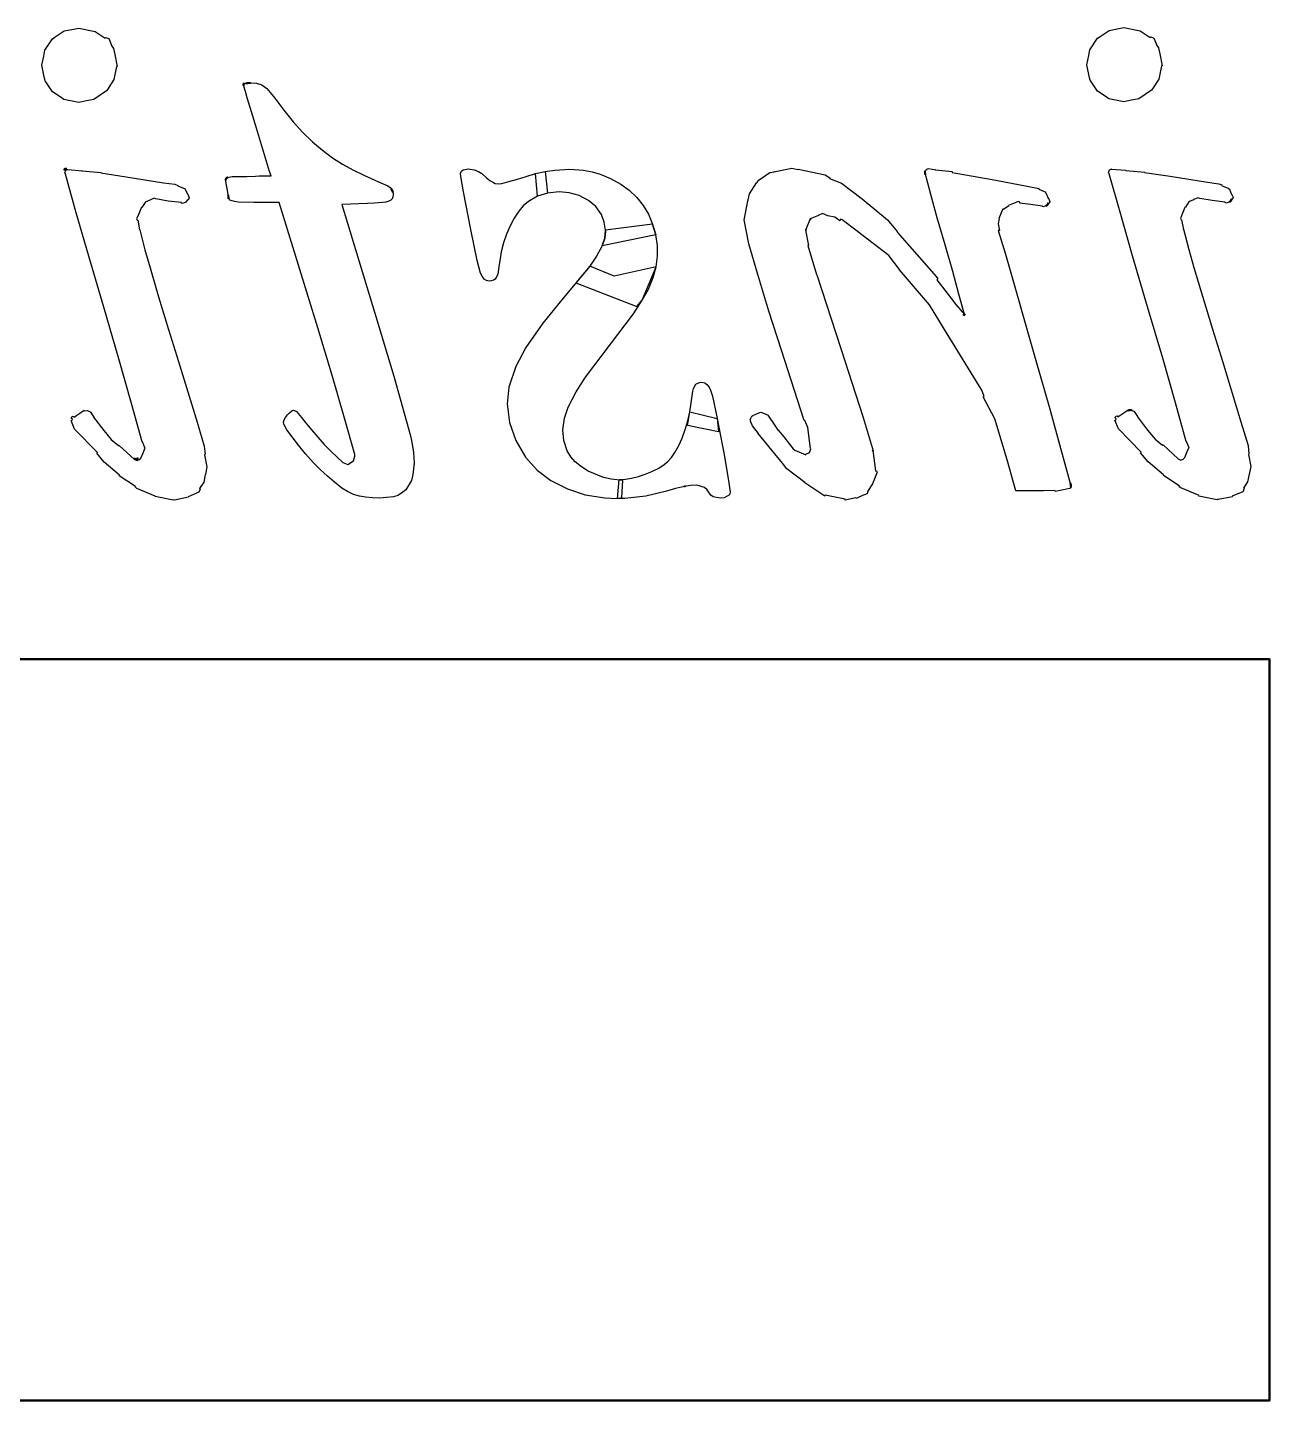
# Model space of a CAD drawing. Header units: millimetres. Extents: x -570 to 1662, y -720 to 838.
# Drawn here: x 819.23 to 826.36, y 788.19 to 796.08 of the extents above; entities that cross this region are included whole.
import ezdxf

# ---------------------------------------------------------------- set-up
doc = ezdxf.new("R2010")
doc.units = ezdxf.units.MM
doc.layers.add('BottomOverlay', color=54, linetype='Continuous')

msp = doc.modelspace()

# ---------------------------------------------------------------- linework, layer by layer
at = {"layer": 'BottomOverlay'}
for p, q in [((819.3838, 796.0168), (819.4409, 796.055)), ((819.4409, 796.055), (819.4959, 796.0659)), ((819.4959, 796.066), (819.5241, 796.0716)), ((819.4959, 796.0659), (819.4959, 796.066)), ((819.5241, 796.0716), (819.618, 796.053)), ((819.618, 796.053), (819.6238, 796.0491)), ((819.6224, 796.0459), (819.6239, 796.0492)), ((819.6238, 796.0491), (819.6224, 796.046)), ((819.6224, 796.046), (819.6224, 796.0459)), ((819.6239, 796.0492), (819.6758, 796.0145)), ((825.381, 796.0204), (825.4381, 796.0585)), ((825.4381, 796.0585), (825.4931, 796.0695)), ((825.4931, 796.0696), (825.5213, 796.0752)), ((825.4931, 796.0695), (825.4931, 796.0696)), ((825.5213, 796.0752), (825.6152, 796.0565)), ((825.6152, 796.0565), (825.621, 796.0527)), ((825.6196, 796.0495), (825.6211, 796.0528)), ((825.621, 796.0527), (825.6196, 796.0495)), ((825.6196, 796.0495), (825.6196, 796.0495)), ((825.6211, 796.0528), (825.673, 796.0181)), ((819.33, 795.9442), (819.3743, 796.0105)), ((819.3743, 796.0105), (819.3836, 796.0167)), ((819.3836, 796.0167), (819.3838, 796.0168)), ((819.6758, 796.0145), (819.6788, 796.0184)), ((819.6788, 796.0184), (819.6964, 796.0111)), ((819.6964, 796.0111), (819.7117, 795.9741)), ((819.7117, 795.9741), (819.7106, 795.9734)), ((819.7106, 795.9734), (819.7108, 795.9736)), ((819.7108, 795.9736), (819.7236, 795.9544)), ((825.3272, 795.9478), (825.3715, 796.0141)), ((825.3715, 796.0141), (825.3808, 796.0203)), ((825.3808, 796.0203), (825.381, 796.0204)), ((825.673, 796.0181), (825.676, 796.0219)), ((825.676, 796.0219), (825.6936, 796.0146)), ((825.6936, 796.0146), (825.7089, 795.9777)), ((825.7089, 795.9777), (825.7078, 795.9769)), ((825.7078, 795.9769), (825.708, 795.9771)), ((825.708, 795.9771), (825.7208, 795.9579)), ((825.7208, 795.9579), (825.7276, 795.9239)), ((819.3129, 795.858), (819.3233, 795.9105)), ((819.3233, 795.9105), (819.3234, 795.9108)), ((819.3234, 795.9108), (819.33, 795.9442)), ((819.7236, 795.9544), (819.7304, 795.9203)), ((819.7304, 795.9203), (819.7304, 795.9203)), ((819.7304, 795.9203), (819.7304, 795.9203)), ((819.7304, 795.9203), (819.7443, 795.8505)), ((825.3101, 795.8616), (825.3205, 795.9141)), ((825.3205, 795.9141), (825.3206, 795.9143)), ((825.3206, 795.9143), (825.3272, 795.9478)), ((825.7276, 795.9239), (825.7276, 795.9239)), ((825.7276, 795.9239), (825.7276, 795.9239)), ((825.7276, 795.9239), (825.7415, 795.8541)), ((819.3278, 795.7831), (819.3129, 795.858)), ((819.7406, 795.8506), (819.7258, 795.7759)), ((819.7443, 795.8505), (819.7406, 795.8506)), ((825.325, 795.7867), (825.3101, 795.8616)), ((825.7378, 795.8541), (825.723, 795.7794)), ((825.7415, 795.8541), (825.7378, 795.8541)), ((819.3281, 795.7834), (819.3278, 795.7831)), ((819.3309, 795.7694), (819.3281, 795.7834)), ((819.3729, 795.7064), (819.3309, 795.7694)), ((819.7258, 795.7759), (819.6883, 795.7197)), ((820.4694, 795.7497), (820.4868, 795.7552)), ((820.4703, 795.7435), (820.4694, 795.7497)), ((820.4809, 795.7079), (820.4703, 795.7435)), ((820.4868, 795.7552), (820.5176, 795.7572)), ((820.5176, 795.7572), (820.5444, 795.7559)), ((820.5444, 795.7559), (820.5746, 795.7461)), ((820.5746, 795.7461), (820.603, 795.7257)), ((820.603, 795.7257), (820.6332, 795.6913)), ((825.3253, 795.787), (825.325, 795.7867)), ((825.328, 795.7729), (825.3253, 795.787)), ((825.3701, 795.71), (825.328, 795.7729)), ((825.6857, 795.7231), (825.6799, 795.7145)), ((825.723, 795.7794), (825.6855, 795.7233)), ((825.6855, 795.7233), (825.6857, 795.7231)), ((819.4175, 795.6766), (819.3729, 795.7064)), ((819.4176, 795.6764), (819.4175, 795.6766)), ((819.4388, 795.6623), (819.4176, 795.6764)), ((819.5244, 795.6453), (819.4388, 795.6623)), ((819.5599, 795.6523), (819.5244, 795.6453)), ((819.6099, 795.6623), (819.5599, 795.6523)), ((819.5599, 795.6523), (819.5599, 795.6523)), ((819.6827, 795.711), (819.6099, 795.6623)), ((819.6885, 795.7195), (819.6827, 795.711)), ((819.6883, 795.7197), (819.6885, 795.7195)), ((820.4915, 795.6722), (820.4809, 795.7079)), ((820.5158, 795.5915), (820.4915, 795.6722)), ((820.6332, 795.6913), (820.649, 795.67)), ((820.649, 795.67), (820.7006, 795.6006)), ((825.4147, 795.6802), (825.3701, 795.71)), ((825.4148, 795.68), (825.4147, 795.6802)), ((825.436, 795.6659), (825.4148, 795.68)), ((825.5216, 795.6488), (825.436, 795.6659)), ((825.5571, 795.6559), (825.5216, 795.6488)), ((825.6071, 795.6658), (825.5571, 795.6559)), ((825.5571, 795.6559), (825.5571, 795.6559)), ((825.6799, 795.7145), (825.6071, 795.6658)), ((820.5446, 795.4972), (820.5158, 795.5915)), ((820.7006, 795.6006), (820.7555, 795.5335)), ((820.5734, 795.4023), (820.5446, 795.4972)), ((820.7555, 795.5335), (820.8086, 795.4751)), ((820.8086, 795.4751), (820.8663, 795.4188)), ((820.8663, 795.4188), (820.9226, 795.3705)), ((820.6181, 795.2485), (820.5734, 795.4023)), ((820.9226, 795.3705), (820.9807, 795.3268)), ((819.4438, 795.2421), (819.4473, 795.2506)), ((819.4473, 795.2506), (819.4475, 795.2506)), ((819.4475, 795.2506), (819.4499, 795.2564)), ((819.4499, 795.2564), (819.4587, 795.26)), ((819.4587, 795.26), (819.4595, 795.2597)), ((819.4595, 795.2597), (819.4594, 795.259)), ((819.4594, 795.259), (819.4614, 795.2591)), ((819.4614, 795.2591), (819.5437, 795.2527)), ((819.5437, 795.2527), (819.5419, 795.2525)), ((819.5419, 795.2525), (819.5431, 795.2525)), ((819.5431, 795.2525), (819.6517, 795.2418)), ((820.6285, 795.2237), (820.6181, 795.2485)), ((820.9807, 795.3268), (821.0383, 795.2897)), ((821.0383, 795.2897), (821.0979, 795.2579)), ((821.0979, 795.2579), (821.1603, 795.2282)), ((821.7158, 795.2378), (821.7199, 795.2505)), ((821.7199, 795.2505), (821.7307, 795.2584)), ((821.7307, 795.2584), (821.7587, 795.2629)), ((821.7587, 795.2629), (821.7944, 795.2571)), ((821.7944, 795.2571), (821.818, 795.2482)), ((821.818, 795.2482), (821.8381, 795.2362)), ((822.1455, 795.2367), (822.2009, 795.2489)), ((822.1455, 795.2367), (822.2009, 795.2489)), ((822.2009, 795.2489), (822.2567, 795.2569)), ((822.2009, 795.2489), (822.2009, 795.2489)), ((822.2009, 795.2489), (822.2147, 795.1249)), ((822.2567, 795.2569), (822.3138, 795.2607)), ((822.3138, 795.2607), (822.3342, 795.261)), ((822.3342, 795.261), (822.3678, 795.2602)), ((822.3678, 795.2602), (822.4217, 795.2554)), ((822.4217, 795.2554), (822.4697, 795.2466)), ((823.5138, 795.247), (823.6162, 795.2674)), ((823.6162, 795.2674), (823.6514, 795.2604)), ((823.6514, 795.2604), (823.6522, 795.261)), ((823.6522, 795.261), (823.8086, 795.2299)), ((824.3793, 795.2468), (824.3833, 795.2565)), ((824.3833, 795.2565), (824.3926, 795.2604)), ((824.3926, 795.2604), (824.3928, 795.2647)), ((824.3928, 795.2647), (824.4015, 795.2665)), ((824.4015, 795.2665), (824.4427, 795.2583)), ((824.4427, 795.2583), (824.4419, 795.2575)), ((824.4419, 795.2575), (824.5371, 795.2481)), ((824.5371, 795.2481), (824.5366, 795.2434)), ((825.4344, 795.2447), (825.4379, 795.2531)), ((825.4379, 795.2531), (825.4381, 795.2531)), ((825.4381, 795.2531), (825.4405, 795.2589)), ((825.4405, 795.2589), (825.4493, 795.2625)), ((825.4493, 795.2625), (825.4501, 795.2622)), ((825.4501, 795.2622), (825.45, 795.2616)), ((825.45, 795.2616), (825.452, 795.2617)), ((825.452, 795.2617), (825.5342, 795.2552)), ((825.5342, 795.2552), (825.5325, 795.2551)), ((825.5325, 795.2551), (825.5336, 795.255)), ((825.5336, 795.255), (825.6423, 795.2443)), ((819.4475, 795.2332), (819.4438, 795.2421)), ((819.5099, 795.0119), (819.4475, 795.2332)), ((819.6517, 795.2418), (819.6503, 795.24)), ((819.6503, 795.24), (819.7972, 795.2183)), ((819.7972, 795.2183), (819.7972, 795.2183)), ((819.7972, 795.2183), (820.0108, 795.184)), ((820.0108, 795.184), (820.0762, 795.1754)), ((820.0762, 795.1754), (820.0929, 795.1685)), ((820.3673, 795.1997), (820.3703, 795.2081)), ((820.3792, 795.1301), (820.3673, 795.1997)), ((820.3703, 795.2081), (820.3773, 795.2136)), ((820.3773, 795.2136), (820.4053, 795.2195)), ((820.4053, 795.2195), (820.4884, 795.2205)), ((820.4884, 795.2205), (820.5388, 795.2216)), ((820.5388, 795.2216), (820.5599, 795.223)), ((820.5599, 795.223), (820.6285, 795.2237)), ((821.1603, 795.2282), (821.2438, 795.19)), ((821.2438, 795.19), (821.2989, 795.1667)), ((821.7174, 795.2192), (821.7158, 795.2378)), ((821.7329, 795.1326), (821.7174, 795.2192)), ((821.8381, 795.2362), (821.8639, 795.2118)), ((821.8639, 795.2118), (821.883, 795.1967)), ((821.883, 795.1967), (821.9036, 795.1849)), ((821.9036, 795.1849), (821.9139, 795.1805)), ((821.9139, 795.1805), (821.9306, 795.1775)), ((821.9306, 795.1775), (821.9517, 795.1799)), ((821.9517, 795.1799), (821.9929, 795.1901)), ((821.9929, 795.1901), (822.0413, 795.204)), ((822.0413, 795.204), (822.0666, 795.2122)), ((822.0666, 795.2122), (822.0918, 795.2205)), ((822.0918, 795.2205), (822.1455, 795.2367)), ((822.1576, 795.1066), (822.1455, 795.2367)), ((822.4697, 795.2466), (822.516, 795.2329)), ((822.516, 795.2329), (822.5761, 795.2078)), ((822.5761, 795.2078), (822.6343, 795.176)), ((822.6343, 795.176), (822.6832, 795.1409)), ((823.3728, 795.121), (823.4143, 795.1832)), ((823.4143, 795.1832), (823.4148, 795.1835)), ((823.4148, 795.1835), (823.424, 795.1973)), ((823.424, 795.1973), (823.4907, 795.2419)), ((823.4907, 795.2419), (823.5143, 795.2466)), ((823.5143, 795.2466), (823.5138, 795.247)), ((823.8086, 795.2299), (823.8348, 795.2124)), ((823.8348, 795.2124), (823.8333, 795.2092)), ((823.8333, 795.2092), (823.902, 795.1808)), ((823.902, 795.1808), (824.0194, 795.0907)), ((824.4142, 795.1169), (824.3793, 795.2468)), ((824.5366, 795.2434), (824.5366, 795.2434)), ((824.5366, 795.2434), (824.7671, 795.2021)), ((824.7671, 795.2021), (824.7671, 795.2021)), ((824.7671, 795.2021), (824.9581, 795.1661)), ((825.4381, 795.2357), (825.4344, 795.2447)), ((825.5005, 795.0144), (825.4381, 795.2357)), ((825.6423, 795.2443), (825.6409, 795.2426)), ((825.6409, 795.2426), (825.7878, 795.2208)), ((825.7878, 795.2208), (825.7878, 795.2208)), ((825.7878, 795.2208), (826.0014, 795.1865)), ((826.0014, 795.1865), (826.0667, 795.1779)), ((826.0667, 795.1779), (826.0835, 795.171)), ((826.0835, 795.171), (826.0829, 795.1679)), ((819.9579, 795.0953), (819.9319, 795.0845)), ((819.9669, 795.0916), (819.9579, 795.0953)), ((820.0373, 795.0787), (819.9669, 795.0916)), ((820.0929, 795.1685), (820.0923, 795.1654)), ((820.0923, 795.1654), (820.1341, 795.148)), ((820.1341, 795.148), (820.1324, 795.1459)), ((820.1324, 795.1459), (820.1374, 795.1438)), ((820.1374, 795.1438), (820.1496, 795.1143)), ((820.1496, 795.1143), (820.1518, 795.1145)), ((820.1518, 795.1145), (820.1586, 795.0982)), ((820.1586, 795.0982), (820.153, 795.0846)), ((820.3832, 795.0969), (820.3792, 795.1301)), ((820.3913, 795.0846), (820.3832, 795.0969)), ((821.2989, 795.1667), (821.3123, 795.1557)), ((821.3123, 795.1557), (821.3179, 795.1485)), ((821.3221, 795.0918), (821.3143, 795.0834)), ((821.3179, 795.1485), (821.3226, 795.1405)), ((821.3272, 795.1027), (821.3221, 795.0918)), ((821.3226, 795.1405), (821.3283, 795.1234)), ((821.329, 795.1146), (821.3272, 795.1027)), ((821.3283, 795.1234), (821.329, 795.1146)), ((821.7741, 794.9155), (821.7329, 795.1326)), ((822.1576, 795.1066), (822.1055, 795.0765)), ((822.2147, 795.1249), (822.1576, 795.1066)), ((822.2147, 795.1249), (822.1576, 795.1066)), ((822.2814, 795.1317), (822.2147, 795.1249)), ((822.3389, 795.1266), (822.2814, 795.1317)), ((822.3968, 795.1102), (822.3389, 795.1266)), ((822.4501, 795.0828), (822.3968, 795.1102)), ((822.6832, 795.1409), (822.7266, 795.0998)), ((822.7266, 795.0998), (822.7635, 795.0533)), ((823.3624, 795.069), (823.3728, 795.121)), ((824.0194, 795.0907), (824.0193, 795.091)), ((824.0193, 795.091), (824.1663, 794.9703)), ((824.4515, 794.9833), (824.4142, 795.1169)), ((824.9581, 795.1661), (825.0347, 795.1508)), ((825.0347, 795.1508), (825.0334, 795.1464)), ((825.0334, 795.1464), (825.0737, 795.1297)), ((825.0737, 795.1297), (825.0716, 795.1273)), ((825.0716, 795.1273), (825.0745, 795.1261)), ((825.0745, 795.1261), (825.0875, 795.0949)), ((825.0859, 795.0946), (825.0901, 795.0953)), ((825.0875, 795.0949), (825.0859, 795.0946)), ((825.0901, 795.0953), (825.098, 795.0762)), ((825.9485, 795.0978), (825.9225, 795.0871)), ((825.9575, 795.0941), (825.9485, 795.0978)), ((826.0279, 795.0812), (825.9575, 795.0941)), ((826.0829, 795.1679), (826.1247, 795.1506)), ((826.1247, 795.1506), (826.123, 795.1485)), ((826.123, 795.1485), (826.128, 795.1464)), ((826.128, 795.1464), (826.1402, 795.1168)), ((826.1402, 795.1168), (826.1424, 795.1171)), ((826.1424, 795.1171), (826.1492, 795.1007)), ((826.1492, 795.1007), (826.1436, 795.0871)), ((819.5817, 794.7616), (819.5099, 795.0119)), ((819.8835, 795.0432), (819.8681, 795.0059)), ((819.8854, 795.0418), (819.8835, 795.0432)), ((819.9052, 795.0713), (819.8854, 795.0418)), ((819.9067, 795.0723), (819.9052, 795.0713)), ((819.9321, 795.0838), (819.9062, 795.0731)), ((819.9062, 795.0731), (819.9067, 795.0723)), ((819.9319, 795.0845), (819.9321, 795.0838)), ((820.1134, 795.0701), (820.0373, 795.0787)), ((820.1131, 795.0674), (820.1134, 795.0701)), ((820.1195, 795.0647), (820.1131, 795.0674)), ((820.1384, 795.0725), (820.1195, 795.0647)), ((820.1485, 795.0851), (820.1384, 795.0725)), ((820.153, 795.0846), (820.1485, 795.0851)), ((820.4178, 795.0764), (820.3913, 795.0846)), ((820.4394, 795.0732), (820.4178, 795.0764)), ((820.5285, 795.07), (820.4394, 795.0732)), ((820.6736, 795.07), (820.5285, 795.07)), ((820.8962, 794.3505), (820.6736, 795.07)), ((821.1812, 795.0656), (821.0335, 795.0593)), ((821.0335, 795.0593), (821.2239, 794.4361)), ((821.2216, 795.0676), (821.1812, 795.0656)), ((821.2665, 795.0705), (821.2216, 795.0676)), ((821.2856, 795.0731), (821.2665, 795.0705)), ((821.3042, 795.078), (821.2856, 795.0731)), ((821.3143, 795.0834), (821.3042, 795.078)), ((822.0501, 795.0207), (822.0233, 794.9797)), ((822.0754, 795.0507), (822.0501, 795.0207)), ((822.1055, 795.0765), (822.0754, 795.0507)), ((822.4921, 795.0472), (822.4501, 795.0828)), ((822.5233, 795.0022), (822.4921, 795.0472)), ((822.7635, 795.0533), (822.7931, 795.0028)), ((823.3428, 794.971), (823.3623, 795.0687)), ((823.3623, 795.0687), (823.3624, 795.069)), ((824.8277, 795.0338), (824.8048, 794.9786)), ((824.8306, 795.031), (824.8277, 795.0338)), ((824.8615, 795.0516), (824.8306, 795.031)), ((824.8889, 795.0644), (824.8608, 795.0528)), ((824.8608, 795.0528), (824.8615, 795.0516)), ((824.9155, 795.0766), (824.8888, 795.0655)), ((824.8888, 795.0655), (824.8889, 795.0644)), ((824.9259, 795.0723), (824.9155, 795.0766)), ((824.9254, 795.0667), (824.9259, 795.0723)), ((824.9855, 795.0588), (824.9254, 795.0667)), ((824.9856, 795.0588), (824.9855, 795.0588)), ((825.0544, 795.0503), (824.9856, 795.0588)), ((825.0542, 795.0482), (825.0544, 795.0503)), ((825.06, 795.0457), (825.0542, 795.0482)), ((825.0773, 795.0529), (825.06, 795.0457)), ((825.0867, 795.0652), (825.0773, 795.0529)), ((825.0933, 795.0648), (825.0867, 795.0652)), ((825.098, 795.0762), (825.0933, 795.0648)), ((825.5722, 794.7642), (825.5005, 795.0144)), ((825.8741, 795.0458), (825.8586, 795.0084)), ((825.876, 795.0443), (825.8741, 795.0458)), ((825.8958, 795.0738), (825.876, 795.0443)), ((825.8973, 795.0749), (825.8958, 795.0738)), ((825.9227, 795.0864), (825.8968, 795.0756)), ((825.8968, 795.0756), (825.8973, 795.0749)), ((825.9225, 795.0871), (825.9227, 795.0864)), ((826.104, 795.0727), (826.0279, 795.0812)), ((826.1037, 795.0699), (826.104, 795.0727)), ((826.1101, 795.0673), (826.1037, 795.0699)), ((826.129, 795.0751), (826.1101, 795.0673)), ((826.1391, 795.0877), (826.129, 795.0751)), ((826.1436, 795.0871), (826.1391, 795.0877)), ((819.8682, 795.0059), (819.8561, 794.9765)), ((819.8561, 794.9765), (819.8594, 794.9683)), ((819.8594, 794.9683), (819.8626, 794.9683)), ((819.8626, 794.9683), (819.8734, 794.9138)), ((819.8681, 795.0059), (819.8682, 795.0059)), ((822.0003, 794.9371), (821.979, 794.888)), ((822.0233, 794.9797), (822.0003, 794.9371)), ((822.5401, 794.9583), (822.5233, 795.0022)), ((822.5469, 794.9117), (822.5401, 794.9583)), ((822.8176, 794.9452), (822.5469, 794.9117)), ((822.7931, 795.0028), (822.8176, 794.9452)), ((822.8353, 794.8849), (822.8176, 794.9452)), ((822.8176, 794.9452), (822.8353, 794.8849)), ((823.3547, 794.9113), (823.3428, 794.971)), ((823.7216, 794.9762), (823.6969, 794.9164)), ((823.7686, 794.9961), (823.7213, 794.9765)), ((823.7213, 794.9765), (823.7262, 794.9716)), ((823.7262, 794.9716), (823.7216, 794.9762)), ((823.7926, 795.0067), (823.7685, 794.9968)), ((823.7685, 794.9968), (823.769, 794.9946)), ((823.769, 794.9946), (823.7686, 794.9961)), ((823.8224, 794.9944), (823.7926, 795.0067)), ((823.8225, 794.9936), (823.8224, 794.9944)), ((823.8624, 794.9857), (823.8225, 794.9936)), ((823.8928, 794.9653), (823.8624, 794.9857)), ((823.8966, 794.9752), (823.8928, 794.9653)), ((823.9061, 794.9713), (823.8966, 794.9752)), ((823.991, 794.9061), (823.9061, 794.9713)), ((824.1663, 794.9703), (824.2213, 794.9032)), ((824.4957, 794.8278), (824.4515, 794.9833)), ((824.8072, 794.9782), (824.8013, 794.9486)), ((824.8013, 794.9486), (824.8089, 794.9101)), ((824.8048, 794.9786), (824.8072, 794.9782)), ((825.8588, 795.0084), (825.8466, 794.979)), ((825.8466, 794.979), (825.85, 794.9708)), ((825.85, 794.9708), (825.8532, 794.9709)), ((825.8532, 794.9709), (825.864, 794.9163)), ((825.8586, 795.0084), (825.8588, 795.0084)), ((819.8734, 794.9138), (819.8738, 794.9142)), ((819.8738, 794.9142), (819.9041, 794.7979)), ((821.8103, 794.7373), (821.7741, 794.9155)), ((821.979, 794.888), (821.9619, 794.838)), ((822.8353, 794.8849), (822.5285, 794.8217)), ((822.5429, 794.8656), (822.5285, 794.8217)), ((822.5285, 794.8217), (822.5429, 794.8656)), ((822.5429, 794.8656), (822.5469, 794.9117)), ((822.547, 794.9055), (822.5429, 794.8656)), ((822.5469, 794.9117), (822.547, 794.9055)), ((822.8449, 794.8241), (822.8353, 794.8849)), ((822.8353, 794.8849), (822.8353, 794.8849)), ((823.355, 794.9113), (823.3547, 794.9113)), ((823.3705, 794.8337), (823.355, 794.9113)), ((823.6962, 794.9166), (823.6953, 794.9125)), ((823.6953, 794.9125), (823.7129, 794.8243)), ((823.703, 794.9163), (823.6962, 794.9166)), ((823.6969, 794.9164), (823.703, 794.9163)), ((823.9926, 794.9045), (823.991, 794.9061)), ((824.1737, 794.7655), (823.9926, 794.9045)), ((824.2213, 794.9032), (824.2233, 794.8989)), ((824.2233, 794.8989), (824.4456, 794.6454)), ((824.8089, 794.9101), (824.8015, 794.9091)), ((824.8015, 794.9091), (824.8425, 794.774)), ((825.864, 794.9163), (825.8643, 794.9167)), ((825.8643, 794.9167), (825.8947, 794.8004)), ((819.9041, 794.7979), (819.9334, 794.6949)), ((821.9488, 794.7867), (821.9402, 794.7351)), ((821.9619, 794.838), (821.9488, 794.7867)), ((822.5285, 794.8217), (822.4963, 794.7619)), ((822.8458, 794.7621), (822.8449, 794.8241)), ((823.4211, 794.6573), (823.3705, 794.8337)), ((823.7129, 794.8243), (823.7081, 794.8243)), ((823.7081, 794.8243), (823.759, 794.6565)), ((824.5396, 794.6735), (824.4957, 794.8278)), ((825.8947, 794.8004), (825.924, 794.6974)), ((819.6679, 794.4687), (819.5817, 794.7616)), ((821.8193, 794.7006), (821.8103, 794.7373)), ((821.8306, 794.665), (821.8193, 794.7006)), ((821.9358, 794.703), (821.9305, 794.6701)), ((821.9402, 794.7351), (821.9358, 794.703)), ((822.4569, 794.7059), (822.2958, 794.5123)), ((822.4569, 794.7059), (822.376, 794.6086)), ((822.4963, 794.7619), (822.4569, 794.7059)), ((822.5971, 794.6483), (822.4569, 794.7059)), ((822.8381, 794.7012), (822.5971, 794.6483)), ((822.7584, 794.5096), (822.8381, 794.7012)), ((822.8216, 794.6408), (822.8381, 794.7012)), ((822.8381, 794.7012), (822.8458, 794.7621)), ((824.235, 794.6856), (824.1737, 794.7655)), ((824.8425, 794.774), (824.8427, 794.7743)), ((824.8427, 794.7743), (825.0171, 794.1636)), ((825.6585, 794.4713), (825.5722, 794.7642)), ((825.924, 794.6974), (825.9734, 794.532)), ((819.9334, 794.6949), (819.9828, 794.5295)), ((821.8391, 794.647), (821.8306, 794.665)), ((821.8511, 794.631), (821.8391, 794.647)), ((821.8638, 794.622), (821.8511, 794.631)), ((821.879, 794.6188), (821.8638, 794.622)), ((821.8919, 794.6202), (821.879, 794.6188)), ((821.9041, 794.6242), (821.8919, 794.6202)), ((821.9133, 794.6304), (821.9041, 794.6242)), ((821.92, 794.6392), (821.9133, 794.6304)), ((821.9265, 794.6542), (821.92, 794.6392)), ((821.9305, 794.6701), (821.9265, 794.6542)), ((822.7937, 794.5734), (822.8216, 794.6408)), ((823.4842, 794.4472), (823.4211, 794.6573)), ((823.759, 794.6565), (823.7595, 794.6559)), ((823.7595, 794.6559), (823.8975, 794.232)), ((824.2344, 794.684), (824.235, 794.6856)), ((824.4063, 794.4828), (824.2344, 794.684)), ((824.4456, 794.6454), (824.4541, 794.6326)), ((824.4541, 794.6326), (824.4478, 794.627)), ((824.4478, 794.627), (824.507, 794.5497)), ((824.5757, 794.5436), (824.5396, 794.6735)), ((822.376, 794.6086), (822.7274, 794.4737)), ((822.7584, 794.5096), (822.7937, 794.5734)), ((824.507, 794.5497), (824.5577, 794.4846)), ((824.6077, 794.4273), (824.5757, 794.5436)), ((819.7545, 794.1738), (819.6679, 794.4687)), ((819.9828, 794.5295), (820.0402, 794.3411)), ((822.2958, 794.5123), (822.1875, 794.3785)), ((822.7071, 794.4312), (822.7584, 794.5096)), ((822.7274, 794.4737), (822.7584, 794.5096)), ((822.7584, 794.5096), (822.7584, 794.5096)), ((824.4932, 794.341), (824.4063, 794.4828)), ((824.5577, 794.4846), (824.6077, 794.4273)), ((825.7451, 794.1764), (825.6585, 794.4713)), ((825.9734, 794.532), (826.0308, 794.3437)), ((821.2239, 794.4361), (821.3319, 794.073)), ((822.4331, 794.0676), (822.7071, 794.4312)), ((823.5565, 794.2222), (823.4842, 794.4472)), ((820.0402, 794.3411), (820.097, 794.1581)), ((820.9385, 794.2114), (820.8962, 794.3505)), ((822.1875, 794.3785), (822.0896, 794.2388)), ((824.4935, 794.3407), (824.4911, 794.3411)), ((824.4911, 794.3411), (824.4932, 794.341)), ((824.7063, 793.9934), (824.4935, 794.3407)), ((826.0308, 794.3437), (826.0876, 794.1606)), ((822.0896, 794.2388), (822.0317, 794.1299)), ((823.8975, 794.232), (824.0259, 793.8356)), ((819.8275, 793.9173), (819.7545, 794.1738)), ((820.097, 794.1581), (820.203, 793.8091)), ((820.9807, 794.0723), (820.9385, 794.2114)), ((823.687, 793.8185), (823.5565, 794.2222)), ((825.0171, 794.1636), (825.0943, 793.8927)), ((825.8181, 793.9199), (825.7451, 794.1764)), ((826.0876, 794.1606), (826.1936, 793.8116)), ((821.0498, 793.8328), (820.9807, 794.0723)), ((821.3319, 794.073), (821.3922, 793.8613)), ((822.0317, 794.1299), (821.9933, 794.0113)), ((822.3787, 793.9839), (822.4331, 794.0676)), ((821.9933, 794.0113), (821.9824, 793.914)), ((823.0381, 793.9196), (823.0481, 793.9872)), ((823.0481, 793.9872), (823.0521, 794.003)), ((823.0521, 794.003), (823.0654, 794.027)), ((823.0654, 794.027), (823.0875, 794.0372)), ((823.0875, 794.0372), (823.1008, 794.0386)), ((823.1008, 794.0386), (823.1163, 794.0354)), ((823.1163, 794.0354), (823.1294, 794.0265)), ((823.1294, 794.0265), (823.1415, 794.011)), ((823.1415, 794.011), (823.15, 793.9932)), ((823.15, 793.9932), (823.161, 793.9581)), ((824.7212, 793.9575), (824.7063, 793.9934)), ((819.8889, 793.6957), (819.8275, 793.9173)), ((821.9824, 793.914), (821.9956, 793.8072)), ((822.3329, 793.895), (822.3787, 793.9839)), ((823.0309, 793.8688), (823.0381, 793.9196)), ((823.161, 793.9581), (823.1698, 793.9217)), ((823.1698, 793.9217), (823.1878, 793.8309)), ((824.7142, 793.9543), (824.7212, 793.9575)), ((824.781, 793.8294), (824.7142, 793.9543)), ((825.8795, 793.6983), (825.8181, 793.9199)), ((819.4814, 793.8321), (819.485, 793.8409)), ((819.4877, 793.8264), (819.4814, 793.8321)), ((819.485, 793.8409), (819.4924, 793.8439)), ((819.4924, 793.8439), (819.4975, 793.8383)), ((819.4975, 793.8383), (819.5134, 793.849)), ((819.5134, 793.849), (819.5307, 793.8606)), ((819.5134, 793.849), (819.5134, 793.849)), ((819.5307, 793.8606), (819.5308, 793.8606)), ((819.5308, 793.8606), (819.5559, 793.8774)), ((819.5559, 793.8774), (819.5572, 793.8744)), ((819.5572, 793.8744), (819.5742, 793.8759)), ((819.5742, 793.8759), (819.5894, 793.8696)), ((819.5894, 793.8696), (819.5905, 793.867)), ((819.5905, 793.867), (819.5909, 793.8673)), ((819.5909, 793.8673), (819.61, 793.8388)), ((819.61, 793.8388), (819.6088, 793.8384)), ((819.6088, 793.8384), (819.6681, 793.7612)), ((820.7026, 793.8223), (820.711, 793.8372)), ((820.711, 793.8372), (820.7215, 793.8507)), ((820.7215, 793.8507), (820.7334, 793.8629)), ((820.7334, 793.8629), (820.7464, 793.8741)), ((820.7464, 793.8741), (820.7544, 793.8775)), ((820.7544, 793.8775), (820.763, 793.8765)), ((820.763, 793.8765), (820.773, 793.871)), ((820.773, 793.871), (820.8026, 793.8366)), ((820.8026, 793.8366), (820.824, 793.81)), ((821.1077, 793.6239), (821.0498, 793.8328)), ((821.3922, 793.8613), (821.4192, 793.7646)), ((822.3027, 793.766), (822.3115, 793.8321)), ((822.3115, 793.8321), (822.3329, 793.895)), ((823.0187, 793.7904), (823.0309, 793.8688)), ((823.02, 793.8174), (823.0309, 793.8688)), ((823.0309, 793.8688), (823.1878, 793.8309)), ((823.0309, 793.8688), (823.0309, 793.8688)), ((823.1878, 793.8309), (823.2167, 793.6816)), ((823.1878, 793.8309), (823.1964, 793.7531)), ((823.3772, 793.8226), (823.3814, 793.8325)), ((823.3814, 793.8325), (823.3862, 793.8441)), ((823.3814, 793.8325), (823.3814, 793.8325)), ((823.3862, 793.8441), (823.3931, 793.847)), ((823.3922, 793.8484), (823.4274, 793.8629)), ((823.3931, 793.847), (823.3922, 793.8484)), ((823.4274, 793.8629), (823.4275, 793.8624)), ((823.4275, 793.8624), (823.4393, 793.8673)), ((823.4393, 793.8673), (823.454, 793.8612)), ((823.454, 793.8612), (823.454, 793.8613)), ((823.454, 793.8613), (823.4802, 793.8504)), ((823.4802, 793.8504), (823.4828, 793.8441)), ((823.4828, 793.8441), (823.4802, 793.8419)), ((823.4802, 793.8419), (823.4831, 793.8437)), ((823.4831, 793.8437), (823.5151, 793.7958)), ((824.0259, 793.8356), (824.0836, 793.6454)), ((824.8525, 793.5937), (824.781, 793.8294)), ((825.0943, 793.8927), (825.1592, 793.6609)), ((825.472, 793.8347), (825.4756, 793.8434)), ((825.4783, 793.8289), (825.472, 793.8347)), ((825.4754, 793.8218), (825.4783, 793.8289)), ((825.4756, 793.8434), (825.483, 793.8464)), ((825.483, 793.8464), (825.488, 793.8408)), ((825.488, 793.8408), (825.504, 793.8515)), ((825.504, 793.8516), (825.5213, 793.8632)), ((825.504, 793.8515), (825.504, 793.8516)), ((825.5213, 793.8631), (825.5465, 793.88)), ((825.5213, 793.8632), (825.5213, 793.8631)), ((825.5465, 793.88), (825.5478, 793.877)), ((825.5478, 793.877), (825.5648, 793.8784)), ((825.5648, 793.8784), (825.58, 793.8721)), ((825.58, 793.8721), (825.5811, 793.8695)), ((825.5811, 793.8695), (825.5815, 793.8698)), ((825.5815, 793.8698), (825.6005, 793.8413)), ((825.6005, 793.8413), (825.5994, 793.8409)), ((825.5994, 793.8409), (825.6586, 793.7637)), ((819.5007, 793.7691), (819.4799, 793.8193)), ((819.4799, 793.8193), (819.4848, 793.8193)), ((819.4848, 793.8193), (819.4877, 793.8264)), ((819.6314, 793.6354), (819.5007, 793.7691)), ((819.6681, 793.7612), (819.6677, 793.7616)), ((819.6677, 793.7616), (819.7109, 793.7091)), ((820.203, 793.8091), (820.2444, 793.6724)), ((820.6996, 793.8104), (820.7026, 793.8223)), ((820.7012, 793.7983), (820.6996, 793.8104)), ((820.7182, 793.7661), (820.7012, 793.7983)), ((820.7852, 793.6778), (820.7182, 793.7661)), ((820.824, 793.81), (820.8604, 793.7646)), ((820.8604, 793.7646), (820.9331, 793.6819)), ((821.4192, 793.7646), (821.4293, 793.7238)), ((821.9956, 793.8072), (822.0325, 793.7038)), ((822.308, 793.7041), (822.3027, 793.766)), ((822.9873, 793.7181), (823.0052, 793.767)), ((823.0052, 793.767), (823.02, 793.8174)), ((823.1964, 793.7531), (823.0187, 793.7904)), ((823.3803, 793.8151), (823.3772, 793.8226)), ((823.3801, 793.8149), (823.3803, 793.8151)), ((823.3911, 793.7884), (823.3801, 793.8149)), ((823.3912, 793.7888), (823.3911, 793.7884)), ((823.4246, 793.7452), (823.3912, 793.7888)), ((823.5151, 793.7958), (823.5149, 793.796)), ((823.5149, 793.796), (823.5376, 793.7621)), ((823.5376, 793.7621), (823.5389, 793.7633)), ((823.5389, 793.7633), (823.5711, 793.7244)), ((823.6907, 793.8194), (823.687, 793.8185)), ((823.7075, 793.7787), (823.6907, 793.8194)), ((823.7233, 793.6587), (823.7075, 793.7787)), ((825.4913, 793.7716), (825.4704, 793.8218)), ((825.4704, 793.8218), (825.4754, 793.8218)), ((825.622, 793.638), (825.4913, 793.7716)), ((825.6586, 793.7637), (825.6583, 793.7642)), ((825.6583, 793.7642), (825.7014, 793.7116)), ((826.1936, 793.8116), (826.235, 793.675)), ((819.7109, 793.7091), (819.7525, 793.6749)), ((819.7525, 793.6749), (819.7563, 793.676)), ((819.7563, 793.676), (819.8436, 793.5961)), ((819.89, 793.6961), (819.8889, 793.6957)), ((819.9054, 793.6588), (819.89, 793.6961)), ((820.2444, 793.6724), (820.2491, 793.6249)), ((820.8261, 793.6275), (820.7852, 793.6778)), ((820.9331, 793.6819), (820.9722, 793.6416)), ((821.4293, 793.7238), (821.4375, 793.6836)), ((821.4375, 793.6836), (821.4445, 793.6349)), ((822.0325, 793.7038), (822.0889, 793.6088)), ((822.3277, 793.645), (822.308, 793.7041)), ((822.9457, 793.635), (822.9677, 793.6756)), ((822.9677, 793.6756), (822.9873, 793.7181)), ((823.2167, 793.6816), (823.2277, 793.6232)), ((823.4228, 793.7446), (823.4246, 793.7452)), ((823.5621, 793.5749), (823.4228, 793.7446)), ((823.5711, 793.7244), (823.6033, 793.6831)), ((823.6033, 793.6831), (823.6233, 793.6569)), ((825.7014, 793.7116), (825.7431, 793.6774)), ((825.7431, 793.6774), (825.7469, 793.6786)), ((825.7469, 793.6786), (825.8342, 793.5986)), ((825.8806, 793.6986), (825.8795, 793.6983)), ((825.896, 793.6614), (825.8806, 793.6986)), ((826.235, 793.675), (826.2397, 793.6274)), ((819.6272, 793.6309), (819.6314, 793.6354)), ((819.6707, 793.58), (819.6272, 793.6309)), ((819.8436, 793.5961), (819.8593, 793.5896)), ((819.8593, 793.5896), (819.8715, 793.5946)), ((819.8713, 793.5949), (819.8807, 793.6033)), ((819.8715, 793.5946), (819.8713, 793.5949)), ((819.8807, 793.6033), (819.8874, 793.6193)), ((819.8873, 793.6194), (819.8954, 793.6381)), ((819.8874, 793.6193), (819.8873, 793.6194)), ((819.8954, 793.6381), (819.904, 793.6588)), ((819.904, 793.6588), (819.9054, 793.6588)), ((820.2491, 793.6249), (820.2462, 793.6223)), ((820.2462, 793.6223), (820.2601, 793.5526)), ((820.8711, 793.5763), (820.8261, 793.6275)), ((820.9722, 793.6416), (821.0049, 793.6097)), ((821.0049, 793.6097), (821.0398, 793.5773)), ((821.1006, 793.5868), (821.1088, 793.6138)), ((821.1088, 793.6138), (821.1077, 793.6239)), ((821.4445, 793.6349), (821.4484, 793.5737)), ((822.0889, 793.6088), (822.1549, 793.5348)), ((822.348, 793.6111), (822.3277, 793.645)), ((822.374, 793.5817), (822.348, 793.6111)), ((822.903, 793.5815), (822.9265, 793.6065)), ((822.9265, 793.6065), (822.9457, 793.635)), ((823.2277, 793.6232), (823.2461, 793.5191)), ((823.6233, 793.6569), (823.6341, 793.6487)), ((823.6341, 793.6487), (823.6335, 793.6482)), ((823.6335, 793.6482), (823.6962, 793.6222)), ((823.6962, 793.6222), (823.6962, 793.6267)), ((823.6962, 793.6267), (823.6966, 793.6265)), ((823.6966, 793.6265), (823.7171, 793.635)), ((823.7171, 793.635), (823.7257, 793.6555)), ((823.724, 793.6594), (823.7233, 793.6587)), ((823.7257, 793.6555), (823.724, 793.6594)), ((824.078, 793.6455), (824.0812, 793.6459)), ((824.0836, 793.6454), (824.078, 793.6455)), ((824.0812, 793.6459), (824.0965, 793.5304)), ((824.902, 793.4154), (824.8525, 793.5937)), ((825.1592, 793.6609), (825.2192, 793.4384)), ((825.6178, 793.6335), (825.622, 793.638)), ((825.6613, 793.5826), (825.6178, 793.6335)), ((825.8342, 793.5986), (825.8499, 793.5921)), ((825.8499, 793.5921), (825.8621, 793.5971)), ((825.8619, 793.5974), (825.8713, 793.6058)), ((825.8621, 793.5971), (825.8619, 793.5974)), ((825.8713, 793.6058), (825.878, 793.6219)), ((825.8779, 793.6219), (825.886, 793.6406)), ((825.878, 793.6219), (825.8779, 793.6219)), ((825.886, 793.6406), (825.8946, 793.6613)), ((825.8946, 793.6613), (825.896, 793.6614)), ((826.2397, 793.6274), (826.2368, 793.6248)), ((826.2368, 793.6248), (826.2506, 793.5552)), ((819.7585, 793.505), (819.6707, 793.58)), ((820.2601, 793.5526), (820.2514, 793.5089)), ((820.9102, 793.5373), (820.8711, 793.5763)), ((820.9511, 793.5002), (820.9102, 793.5373)), ((821.0398, 793.5773), (821.0692, 793.5658)), ((821.0692, 793.5658), (821.1006, 793.5868)), ((821.4484, 793.5737), (821.4415, 793.5088)), ((822.1549, 793.5348), (822.2342, 793.4746)), ((822.4095, 793.5525), (822.374, 793.5817)), ((822.4475, 793.5283), (822.4095, 793.5525)), ((822.5357, 793.4922), (822.4475, 793.5283)), ((822.775, 793.5102), (822.8122, 793.5254)), ((822.8122, 793.5254), (822.8486, 793.5432)), ((822.8486, 793.5432), (822.8769, 793.5606)), ((822.8769, 793.5606), (822.903, 793.5815)), ((823.2461, 793.5191), (823.2535, 793.4751)), ((823.5874, 793.5419), (823.5621, 793.5749)), ((823.5621, 793.5749), (823.5621, 793.5749)), ((823.6907, 793.4626), (823.5874, 793.5419)), ((824.1066, 793.5221), (824.0791, 793.4556)), ((824.0965, 793.5304), (824.1029, 793.531)), ((824.1029, 793.531), (824.1066, 793.5221)), ((825.7491, 793.5076), (825.6613, 793.5826)), ((826.2506, 793.5552), (826.2419, 793.5114)), ((819.7566, 793.5019), (819.7585, 793.505)), ((819.8502, 793.4394), (819.7566, 793.5019)), ((819.8492, 793.4357), (819.8502, 793.4394)), ((819.8574, 793.4294), (819.8492, 793.4357)), ((820.2412, 793.4645), (820.2173, 793.4287)), ((820.2501, 793.5089), (820.2412, 793.4645)), ((820.2514, 793.5089), (820.2501, 793.5089)), ((820.9921, 793.4646), (820.9511, 793.5002)), ((821.0348, 793.4312), (820.9921, 793.4646)), ((821.4339, 793.475), (821.4011, 793.4205)), ((821.4415, 793.5088), (821.4339, 793.475)), ((822.2342, 793.4746), (822.3285, 793.4262)), ((822.5804, 793.483), (822.5357, 793.4922)), ((822.6467, 793.4747), (822.5804, 793.483)), ((822.6168, 793.3709), (822.6257, 793.4799)), ((822.6257, 793.4799), (822.6612, 793.4818)), ((822.6406, 793.3778), (822.6467, 793.4747)), ((822.6612, 793.4818), (822.6962, 793.4874)), ((822.6962, 793.4874), (822.7359, 793.4975)), ((822.7359, 793.4975), (822.775, 793.5102)), ((823.0009, 793.4411), (822.9488, 793.4284)), ((823.0358, 793.4466), (823.0009, 793.4411)), ((823.0708, 793.4475), (823.0358, 793.4466)), ((823.1156, 793.4347), (823.0708, 793.4475)), ((823.1315, 793.4216), (823.1156, 793.4347)), ((823.2535, 793.4751), (823.2629, 793.407)), ((823.6904, 793.4619), (823.6907, 793.4626)), ((823.8053, 793.3852), (823.6904, 793.4619)), ((824.08, 793.4551), (824.0511, 793.4118)), ((824.0791, 793.4556), (824.08, 793.4551)), ((825.2192, 793.4384), (825.216, 793.4306)), ((825.7472, 793.5045), (825.7491, 793.5076)), ((825.8408, 793.442), (825.7472, 793.5045)), ((825.8398, 793.4382), (825.8408, 793.442)), ((825.848, 793.4319), (825.8398, 793.4382)), ((826.2318, 793.467), (826.2079, 793.4312)), ((826.2407, 793.5114), (826.2318, 793.467)), ((826.2419, 793.5114), (826.2407, 793.5114)), ((819.9636, 793.3854), (819.8574, 793.4294)), ((819.9623, 793.3825), (819.9636, 793.3854)), ((820.0664, 793.3618), (819.9623, 793.3825)), ((820.0666, 793.3633), (820.0664, 793.3618)), ((820.0728, 793.3621), (820.0666, 793.3633)), ((820.1541, 793.3783), (820.0728, 793.3621)), ((820.2141, 793.4069), (820.1529, 793.3815)), ((820.1529, 793.3815), (820.1541, 793.3783)), ((820.2217, 793.4252), (820.2141, 793.4069)), ((820.2173, 793.4287), (820.2217, 793.4252)), ((821.0666, 793.4107), (821.0348, 793.4312)), ((821.101, 793.3948), (821.0666, 793.4107)), ((821.101, 793.3948), (821.101, 793.3948)), ((821.1345, 793.3844), (821.101, 793.3948)), ((821.169, 793.3781), (821.1345, 793.3844)), ((821.2104, 793.3746), (821.169, 793.3781)), ((821.2523, 793.3741), (821.2104, 793.3746)), ((821.2909, 793.3764), (821.2523, 793.3741)), ((821.33, 793.3816), (821.2909, 793.3764)), ((821.3545, 793.3889), (821.33, 793.3816)), ((821.3765, 793.4017), (821.3545, 793.3889)), ((821.4011, 793.4205), (821.3765, 793.4017)), ((822.3285, 793.4262), (822.4299, 793.393)), ((822.4299, 793.393), (822.5437, 793.3742)), ((822.5437, 793.3742), (822.6168, 793.3709)), ((822.6168, 793.3709), (822.6406, 793.3778)), ((822.658, 793.3719), (822.6168, 793.3709)), ((822.6406, 793.3778), (822.6406, 793.3778)), ((822.7791, 793.3856), (822.658, 793.3719)), ((822.8973, 793.4138), (822.7791, 793.3856)), ((822.9488, 793.4284), (822.8973, 793.4138)), ((823.1514, 793.3895), (823.1315, 793.4216)), ((823.1657, 793.38), (823.1514, 793.3895)), ((823.2061, 793.3723), (823.1657, 793.38)), ((823.2291, 793.3752), (823.2061, 793.3723)), ((823.2589, 793.3927), (823.2291, 793.3752)), ((823.2629, 793.407), (823.2589, 793.3927)), ((823.2589, 793.3927), (823.2589, 793.3927)), ((823.8071, 793.3898), (823.8053, 793.3852)), ((823.9217, 793.367), (823.8071, 793.3898)), ((823.9227, 793.3672), (823.9217, 793.367)), ((823.9842, 793.3745), (823.9226, 793.3622)), ((823.9226, 793.3622), (823.9227, 793.3672)), ((823.9848, 793.3722), (823.9842, 793.3745)), ((824.0226, 793.3878), (823.9848, 793.3722)), ((824.0482, 793.3985), (824.0226, 793.3879)), ((824.0226, 793.3879), (824.0226, 793.3878)), ((824.0531, 793.4105), (824.0482, 793.3985)), ((824.0511, 793.4118), (824.0531, 793.4105)), ((825.0602, 793.4154), (824.902, 793.4154)), ((825.1262, 793.4169), (825.0602, 793.4154)), ((825.1271, 793.4112), (825.1262, 793.4169)), ((825.1765, 793.421), (825.1271, 793.4112)), ((825.2109, 793.4281), (825.1763, 793.4212)), ((825.1763, 793.4212), (825.1765, 793.421)), ((825.216, 793.4306), (825.2108, 793.4284)), ((825.2108, 793.4284), (825.2109, 793.4281)), ((825.9542, 793.3879), (825.848, 793.4319)), ((825.9529, 793.385), (825.9542, 793.3879)), ((826.057, 793.3643), (825.9529, 793.385)), ((826.0571, 793.3658), (826.057, 793.3643)), ((826.0634, 793.3646), (826.0571, 793.3658)), ((826.1447, 793.3808), (826.0634, 793.3646)), ((826.2047, 793.4094), (826.1435, 793.384)), ((826.1435, 793.384), (826.1447, 793.3808)), ((826.2123, 793.4278), (826.2047, 793.4094)), ((826.2079, 793.4312), (826.2123, 793.4278))]:
    msp.add_line(p, q, dxfattribs=at)
at = {"layer": 'BottomOverlay', "const_width": 0.0127}
for points in [[(820.4694, 795.7497), (820.472, 795.7528)], [(824.6031, 794.4269), (824.6062, 794.4254)], [(824.6062, 794.4254), (824.6077, 794.4273)], [(823.0009, 793.4411), (823.0017, 793.4414)], [(823.0017, 793.4414), (823.0019, 793.4414)], [(823.0017, 793.4414), (823.0019, 793.4414)], [(804.654, 792.4485), (826.3572, 792.4485)], [(826.3572, 790.3211), (826.3572, 792.4485)], [(826.3572, 788.1937), (826.3572, 790.3211)], [(804.654, 788.1937), (826.3572, 788.1937)]]:
    msp.add_lwpolyline(points, dxfattribs=at)
at = {"layer": 'BottomOverlay', "const_width": 0.00635}
for points in [[(820.4663, 795.7497, 1), (820.4726, 795.7497, 1)], [(820.4663, 795.7497, 1), (820.4726, 795.7497, 1)], [(820.4671, 795.7435, 1), (820.4735, 795.7435, 1)], [(820.4688, 795.7528, 1), (820.4752, 795.7528, 1)], [(820.4838, 795.7552, 1), (820.4902, 795.7552, 1)], [(820.5029, 795.7568, 1), (820.5093, 795.7568, 1)], [(819.4387, 795.2597, 1), (819.4451, 795.2597, 1)], [(819.4479, 795.265, 1), (819.4542, 795.265, 1)], [(824.3771, 795.2469, 1), (824.3835, 795.2469, 1)], [(820.3641, 795.1997, 1), (820.3704, 795.1997, 1)], [(820.3742, 795.2136, 1), (820.3805, 795.2136, 1)], [(824.3788, 795.2341, 1), (824.3852, 795.2341, 1)], [(820.379, 795.1104, 1), (820.3854, 795.1104, 1)], [(820.38, 795.0968, 1), (820.3864, 795.0968, 1)], [(821.3147, 795.1485, 1), (821.3211, 795.1485, 1)], [(821.323, 795.1319, 1), (821.3293, 795.1319, 1)], [(826.1359, 795.0877, 1), (826.1423, 795.0877, 1)], [(825.0741, 795.053, 1), (825.0805, 795.053, 1)], [(825.0835, 795.0652, 1), (825.0899, 795.0652, 1)], [(826.1257, 795.0753, 1), (826.1321, 795.0753, 1)], [(824.5999, 794.4269, 1), (824.6062, 794.4269, 1)], [(824.603, 794.4254, 1), (824.6094, 794.4254, 1)], [(824.603, 794.4254, 1), (824.6094, 794.4254, 1)], [(824.6045, 794.4273, 1), (824.6108, 794.4273, 1)], [(825.5446, 793.877, 1), (825.551, 793.877, 1)], [(825.5616, 793.8782, 1), (825.5679, 793.8782, 1)], [(819.8406, 793.5993, 1), (819.847, 793.5993, 1)], [(819.8586, 793.6012, 1), (819.865, 793.6012, 1)], [(822.9977, 793.4411, 1), (823.0041, 793.4411, 1)], [(822.9985, 793.4414, 1), (823.0048, 793.4414, 1)], [(822.9985, 793.4414, 1), (823.0048, 793.4414, 1)], [(822.9985, 793.4414, 1), (823.0048, 793.4414, 1)], [(822.9987, 793.4414, 1), (823.0051, 793.4414, 1)], [(822.9987, 793.4414, 1), (823.0051, 793.4414, 1)], [(825.2128, 793.4562, 1), (825.2191, 793.4562, 1)], [(825.2152, 793.4384, 1), (825.2215, 793.4384, 1)], [(826.3541, 792.4485, 1), (826.3604, 792.4485, 1)], [(826.3541, 792.4485, 1), (826.3604, 792.4485, 1)], [(826.3541, 790.3211, 1), (826.3604, 790.3211, 1)], [(826.3541, 790.3211, 1), (826.3604, 790.3211, 1)], [(826.3541, 788.1937, 1), (826.3604, 788.1937, 1)], [(826.3541, 788.1937, 1), (826.3604, 788.1937, 1)]]:
    msp.add_lwpolyline(points, format="xyb", close=True, dxfattribs=at)
at = {"layer": 'BottomOverlay', "const_width": 0.0127}
for points in [[(820.4703, 795.7435, -0.072119), (820.4694, 795.7497)], [(820.487, 795.7552, -0.020947), (820.5061, 795.7568)], [(819.4419, 795.2597, -0.325402), (819.451, 795.265)], [(824.382, 795.2341, -0.065982), (824.3803, 795.2469)], [(820.3673, 795.1997, -0.284857), (820.3774, 795.2136)], [(820.3822, 795.1104, -0.030553), (820.3832, 795.0968)], [(821.3179, 795.1485, -0.067735), (821.3261, 795.1319)], [(826.1391, 795.0877, -0.293842), (826.1289, 795.0753)], [(825.0867, 795.0652, -0.292894), (825.0773, 795.053)], [(825.5478, 793.877, -0.170933), (825.5647, 793.8782)], [(819.8618, 793.6012, -0.22949), (819.8438, 793.5993)], [(825.2159, 793.4562, -0.067735), (825.2184, 793.4384)]]:
    msp.add_lwpolyline(points, format="xyb", dxfattribs=at)

doc.saveas('drawing.dxf')
